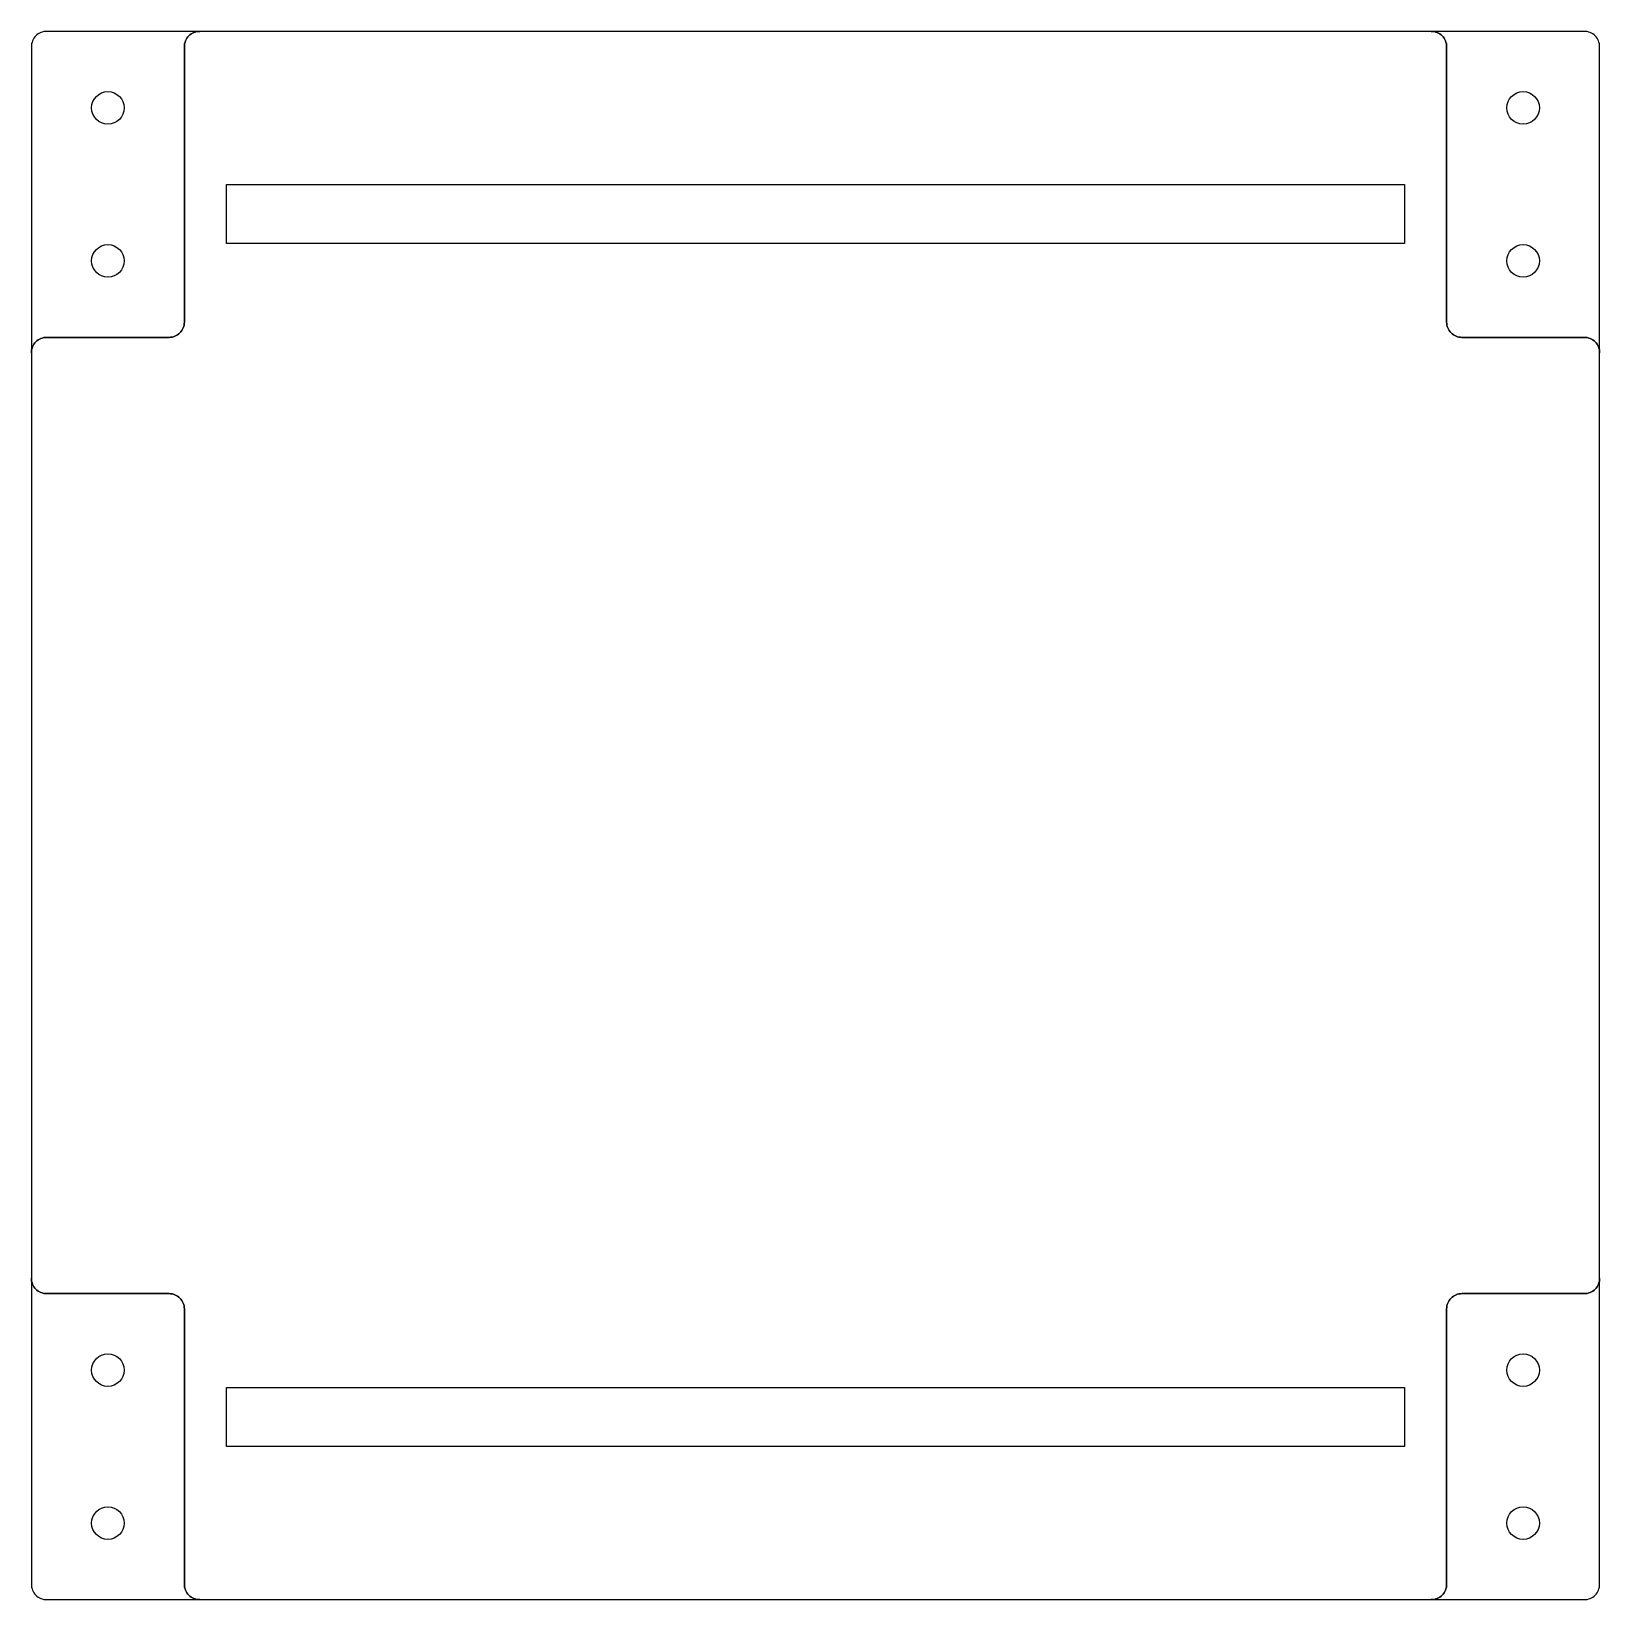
# Model space of a CAD drawing. Header units: millimetres. Extents: x -205 to 205, y -205 to 205.
import ezdxf

# ---------------------------------------------------------------- set-up
doc = ezdxf.new("R2010")
doc.units = ezdxf.units.MM
doc.layers.get('0').update_dxf_attribs({"linetype": 'CONTINUOUS'})

msp = doc.modelspace()

# ---------------------------------------------------------------- linework, layer by layer
for points in [[(-201, 125, 0.414214), (-205, 121), (-205, -121, 0.414214), (-201, -125), (-169, -125, -0.414214), (-165, -129), (-165, -201, 0.414214), (-161, -205), (161, -205, 0.414214), (165, -201), (165, -129, -0.414214), (169, -125), (201, -125, 0.414214), (205, -121), (205, 121, 0.414214), (201, 125), (169, 125, -0.414214), (165, 129), (165, 201, 0.414214), (161, 205), (-161, 205, 0.414214), (-165, 201), (-165, 129, -0.414214), (-169, 125)], [(-201, 125), (-169, 125, 0.414214), (-165, 129), (-165, 201, -0.414214), (-161, 205), (-201, 205, 0.414214), (-205, 201), (-205, 121, -0.414214)], [(205, 121), (205, 201, 0.414214), (201, 205), (161, 205, -0.414214), (165, 201), (165, 129, 0.414214), (169, 125), (201, 125, -0.414214)], [(-165, -201), (-165, -129, 0.414214), (-169, -125), (-201, -125, -0.414214), (-205, -121), (-205, -201, 0.414214), (-201, -205), (-161, -205, -0.414214)], [(161, -205), (201, -205, 0.414214), (205, -201), (205, -121, -0.414214), (201, -125), (169, -125, 0.414214), (165, -129), (165, -201, -0.414214)]]:
    msp.add_lwpolyline(points, format="xyb", close=True)
for points in [[(-154, 149.5), (-154, 165), (154, 165), (154, 149.5)], [(-154, -165), (-154, -149.5), (154, -149.5), (154, -165)]]:
    msp.add_lwpolyline(points, close=True)
for centre in [(-185, 185), (185, 185), (-185, 145), (185, 145), (-185, -145), (185, -145), (-185, -185), (185, -185)]:
    msp.add_circle(centre, 4.25)

doc.saveas('drawing.dxf')
